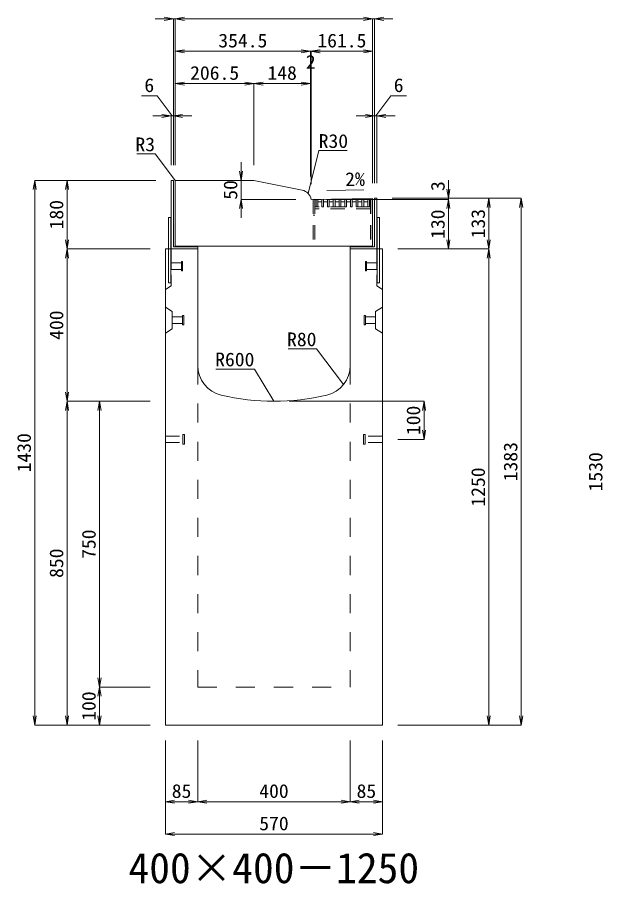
# Model space of a CAD drawing. Units: millimetres at full size. Extents: x -1809 to 57027, y -20349 to 17321.
# Drawn here: x 39395 to 40931, y -7812 to -5538 of the extents above; entities that cross this region are included whole.
import ezdxf
from ezdxf.enums import TextEntityAlignment as Align

# ---------------------------------------------------------------- set-up
doc = ezdxf.new("R2010")
doc.units = ezdxf.units.MM
doc.header["$LTSCALE"] = 50
for name, pattern in [('USER1', [2, 1, -1]), ('USER2', [1.35, 0.75, -0.6]), ('USER3', [1.35, 0.75, -0.6])]:
    doc.linetypes.add(name, pattern=pattern)
for name, color, linetype, lineweight in [('インサート', 3, 'USER2', 9), ('受枠', 3, 'Continuous', 5), ('寸法線', 7, 'Continuous', 13), ('引出線', 4, 'Continuous', 13), ('本体', 2, 'Continuous', 13), ('ｸﾞﾚｰﾁﾝｸﾞ', 7, 'USER3', 9)]:
    doc.layers.add(name, color=color, linetype=linetype, lineweight=lineweight)
doc.layers.add('文字', color=7, linetype='Continuous')
doc.styles.add('ＭＳ 明朝', font='')
doc.styles.get('ＭＳ 明朝').set_extended_font_data('MS Mincho')

# ---------------------------------------------------------------- blocks, each defined once
blk = doc.blocks.new('open_arrow')
at = {"color": 0, "linetype": 'Continuous', "lineweight": -2}
blk.add_lwpolyline([(7.5, 1.25), (0, 0), (7.5, -1.25)], dxfattribs=at)

msp = doc.modelspace()

# ---------------------------------------------------------------- linework, layer by layer
at = {"layer": 'インサート'}
for p, q in [((39798.24, -6182.55), (39825.24, -6182.55)), ((39798.24, -6182.55), (39798.24, -6199.55)), ((39828.24, -6178.55), (39825.24, -6178.55)), ((39825.24, -6178.55), (39825.24, -6203.55)), ((39828.24, -6203.55), (39828.24, -6178.55)), ((40308.24, -6178.55), (40311.24, -6178.55)), ((40308.24, -6203.55), (40308.24, -6178.55)), ((40311.24, -6178.55), (40311.24, -6203.55)), ((40338.24, -6182.55), (40311.24, -6182.55)), ((40338.24, -6182.55), (40338.24, -6199.55)), ((39798.24, -6199.55), (39825.24, -6199.55)), ((39825.24, -6203.55), (39828.24, -6203.55)), ((40311.24, -6203.55), (40308.24, -6203.55)), ((40338.24, -6199.55), (40311.24, -6199.55)), ((39831.44, -6320.55), (39828.44, -6320.55)), ((39828.44, -6320.55), (39828.44, -6345.55)), ((39831.44, -6345.55), (39831.44, -6320.55)), ((40305.04, -6320.55), (40308.04, -6320.55)), ((40305.04, -6345.55), (40305.04, -6320.55)), ((40308.04, -6320.55), (40308.04, -6345.55)), ((39801.44, -6324.55), (39828.44, -6324.55)), ((39801.44, -6324.55), (39801.44, -6341.55)), ((39801.44, -6341.55), (39828.44, -6341.55)), ((39828.44, -6345.55), (39831.44, -6345.55)), ((40308.04, -6345.55), (40305.04, -6345.55)), ((40335.04, -6324.55), (40308.04, -6324.55)), ((40335.04, -6341.55), (40308.04, -6341.55)), ((40335.04, -6324.55), (40335.04, -6341.55)), ((39783.24, -6637.55), (39829.24, -6637.55)), ((39783.24, -6654.55), (39783.24, -6637.55)), ((39829.24, -6658.55), (39829.24, -6633.55)), ((39829.24, -6633.55), (39833.24, -6633.55)), ((39833.24, -6658.55), (39833.24, -6633.55)), ((40303.24, -6633.55), (40307.24, -6633.55)), ((40303.24, -6633.55), (40303.24, -6658.55)), ((40307.24, -6633.55), (40307.24, -6658.55)), ((40353.24, -6637.55), (40307.24, -6637.55)), ((40353.24, -6637.55), (40353.24, -6654.55)), ((39783.24, -6654.55), (39829.24, -6654.55)), ((39833.24, -6658.55), (39829.24, -6658.55)), ((40307.24, -6658.55), (40303.24, -6658.55)), ((40353.24, -6654.55), (40307.24, -6654.55))]:
    msp.add_line(p, q, dxfattribs=at)
at = {"layer": '受枠'}
for p, q in [((39804.24, -5966.05), (39798.24, -5966.05)), ((39798.24, -6146.05), (39798.24, -5966.05)), ((39804.24, -6140.05), (39804.24, -5966.05)), ((40332.24, -6140.05), (40332.24, -6013.05)), ((40332.24, -6013.05), (40338.24, -6013.05)), ((40338.24, -6146.05), (40338.24, -6013.05)), ((39791.24, -6063.05), (39791.24, -6235.05)), ((39797.24, -6063.05), (39791.24, -6063.05)), ((39797.24, -6063.05), (39797.24, -6235.05)), ((40339.24, -6063.05), (40339.24, -6235.05)), ((40339.24, -6063.05), (40345.24, -6063.05)), ((40345.24, -6063.05), (40345.24, -6235.05)), ((39868.24, -6140.05), (39804.24, -6140.05)), ((39868.24, -6146.05), (39868.24, -6140.05)), ((40268.24, -6146.05), (40268.24, -6140.05)), ((40268.24, -6140.05), (40332.24, -6140.05)), ((39868.24, -6146.05), (39798.24, -6146.05)), ((40338.24, -6146.05), (40268.24, -6146.05)), ((39791.24, -6235.05), (39797.24, -6235.05)), ((40345.24, -6235.05), (40339.24, -6235.05))]:
    msp.add_line(p, q, dxfattribs=at)
at = {"layer": '寸法線'}
for p, q in [((39857.24, -5541.93), (39756.24, -5541.93)), ((39804.24, -5926.03), (39804.24, -5541.93)), ((40327.24, -5541.93), (39809.24, -5541.93)), ((39809.24, -5926.03), (39809.24, -5541.93)), ((39809.24, -5926.03), (39809.24, -5541.93)), ((40279.24, -5541.93), (40380.24, -5541.93)), ((40327.24, -5973.23), (40327.24, -5541.93)), ((40327.24, -5973.23), (40327.24, -5541.93)), ((40332.24, -5973.03), (40332.24, -5541.93)), ((40211.74, -5626.93), (39809.24, -5626.93)), ((39809.24, -5926.03), (39809.24, -5626.93)), ((40213.67, -5626.93), (40115.74, -5626.93)), ((40163.74, -5956.03), (40163.74, -5626.93)), ((40327.24, -5626.93), (40165.67, -5626.93)), ((40165.67, -5976.03), (40165.67, -5626.93)), ((40327.24, -5973.23), (40327.24, -5626.93)), ((39809.24, -5711.93), (40015.74, -5711.93)), ((39809.24, -5926.03), (39809.24, -5711.93)), ((40015.74, -5926.03), (40015.74, -5711.93)), ((40015.74, -5711.93), (40163.74, -5711.93)), ((40015.74, -5926.03), (40015.74, -5711.93)), ((40163.74, -5956.03), (40163.74, -5711.93)), ((40163.74, -5956.03), (40163.74, -5717.95)), ((40165.67, -5976.03), (40165.67, -5717.95)), ((39761.62, -5744.13), (39720.39, -5744.13)), ((39801.24, -5796.93), (39761.62, -5744.13)), ((40335.24, -5796.93), (40374.86, -5744.13)), ((40374.86, -5744.13), (40416.09, -5744.13)), ((39852.24, -5796.93), (39750.24, -5796.93)), ((39798.24, -5926.03), (39798.24, -5796.93)), ((39804.24, -5926.03), (39804.24, -5796.93)), ((40284.24, -5796.93), (40386.24, -5796.93)), ((40332.24, -5973.03), (40332.24, -5796.93)), ((40338.24, -5973.03), (40338.24, -5796.93)), ((39982.08, -6064.11), (39982.08, -5918.05)), ((39440.3, -7396.05), (39440.3, -5966.05)), ((39758.22, -5966.05), (39440.3, -5966.05)), ((39525.3, -5966.05), (39525.3, -6146.05)), ((39758.22, -5966.05), (39525.3, -5966.05)), ((39982.08, -5966.05), (39975.72, -5966.05)), ((40526.18, -6064.05), (40526.18, -5965.05)), ((40125.66, -6016.11), (39982.08, -6016.11)), ((40205.69, -6016.05), (40526.18, -6016.05)), ((40205.69, -6016.05), (40526.18, -6016.05)), ((40378.26, -6013.05), (40632.02, -6013.05)), ((40378.26, -6013.05), (40717.02, -6013.05)), ((40378.26, -6013.05), (40526.18, -6013.05)), ((40526.18, -6146.05), (40526.18, -6016.05)), ((40632.02, -6013.05), (40632.02, -6146.05)), ((40717.02, -6013.05), (40717.02, -7396.05)), ((39743.22, -6146.05), (39525.3, -6146.05)), ((39525.3, -6146.05), (39525.3, -6546.05)), ((39743.22, -6146.05), (39525.3, -6146.05)), ((40393.26, -6146.05), (40632.02, -6146.05)), ((40393.26, -6146.05), (40632.02, -6146.05)), ((40393.26, -6146.05), (40526.18, -6146.05)), ((40632.02, -6146.05), (40632.02, -7396.05)), ((39743.22, -6546.05), (39525.3, -6546.05)), ((39525.3, -7396.05), (39525.3, -6546.05)), ((39743.22, -6546.05), (39525.3, -6546.05)), ((39610.3, -6546.05), (39610.3, -7296.05)), ((39743.22, -6546.05), (39610.3, -6546.05)), ((40108.26, -6546.05), (40462.02, -6546.05)), ((40462.02, -6546.05), (40462.02, -6646.05)), ((40393.26, -6646.05), (40462.02, -6646.05)), ((39743.22, -7296.05), (39610.3, -7296.05)), ((39610.3, -7296.05), (39610.3, -7396.05)), ((39743.22, -7296.05), (39610.3, -7296.05)), ((39743.22, -7396.05), (39440.3, -7396.05)), ((39743.22, -7396.05), (39525.3, -7396.05)), ((39743.22, -7396.05), (39610.3, -7396.05)), ((40393.26, -7396.05), (40632.02, -7396.05)), ((40393.26, -7396.05), (40717.02, -7396.05)), ((39783.24, -7436.07), (39783.24, -7597.21)), ((39783.24, -7436.07), (39783.24, -7682.21)), ((39868.24, -7436.07), (39868.24, -7597.21)), ((39868.24, -7436.07), (39868.24, -7597.21)), ((40268.24, -7436.07), (40268.24, -7597.21)), ((40268.24, -7436.07), (40268.24, -7597.21)), ((40353.24, -7436.07), (40353.24, -7597.21)), ((40353.24, -7436.07), (40353.24, -7682.21)), ((39783.24, -7597.21), (39868.24, -7597.21)), ((39868.24, -7597.21), (40268.24, -7597.21)), ((40268.24, -7597.21), (40353.24, -7597.21)), ((39783.24, -7682.21), (40353.24, -7682.21))]:
    msp.add_line(p, q, dxfattribs=at)
at = {"layer": '引出線'}
for points in [[(40157.65, -6000.19), (40185.55, -5887.86), (40260.23, -5887.86)], [(39810.12, -5966.93), (39756.07, -5896.57), (39708.34, -5896.57)], [(40207, -5992.9), (40255.74, -5991.93), (40304.49, -5990.95)], [(40251, -6501.63), (40179.74, -6408.52), (40105.07, -6408.52)], [(40068.24, -6546.05), (40016.88, -6461.3), (39915.87, -6461.3)]]:
    msp.add_lwpolyline(points, dxfattribs=at)
at = {"layer": '本体', "lineweight": 20}
for p, q in [((39809.24, -5966.05), (39809.24, -6139.05)), ((40015.74, -5966.05), (39809.24, -5966.05)), ((40142.05, -5991.66), (40015.74, -5966.05)), ((40165.67, -6016.05), (40327.24, -6013.25)), ((40327.24, -6139.05), (40327.24, -6013.25)), ((40327.24, -6139.05), (39809.24, -6139.05))]:
    msp.add_line(p, q, dxfattribs=at)
at = {"layer": '本体'}
for p, q in [((39783.24, -6146.05), (39783.24, -7396.05)), ((39868.24, -6146.05), (39783.24, -6146.05)), ((39868.24, -6146.05), (39868.24, -6452.02)), ((40268.24, -6452.02), (40268.24, -6146.05)), ((40353.24, -6146.05), (40268.24, -6146.05)), ((40353.24, -7396.05), (40353.24, -6146.05)), ((39783.24, -7396.05), (40353.24, -7396.05))]:
    msp.add_line(p, q, dxfattribs=at)
at = {"layer": '本体', "linetype": 'USER2', "lineweight": 9}
for p, q in [((39798.24, -6146.05), (39798.24, -6243.05)), ((40338.24, -6146.05), (40338.24, -6243.05)), ((39798.24, -6243.05), (39783.24, -6252.55)), ((40338.24, -6243.05), (40353.24, -6252.55))]:
    msp.add_line(p, q, dxfattribs=at)
at = {"layer": '本体', "lineweight": 9}
for p, q in [((39783.24, -6299.05), (39801.44, -6310.55)), ((40353.24, -6299.05), (40335.04, -6310.55)), ((39801.44, -6310.55), (39801.44, -6355.55)), ((40335.04, -6310.55), (40335.04, -6355.55)), ((39783.24, -6367.05), (39801.44, -6355.55)), ((40353.24, -6367.05), (40335.04, -6355.55))]:
    msp.add_line(p, q, dxfattribs=at)
at = {"layer": '本体', "linetype": 'USER1', "lineweight": 15}
for p, q in [((39868.24, -6452.02), (39868.24, -7296.05)), ((40268.24, -6452.02), (40268.24, -7296.05)), ((39868.24, -7296.05), (40268.24, -7296.05))]:
    msp.add_line(p, q, dxfattribs=at)
at = {"layer": '本体', "lineweight": 20}
for centre, radius, start, end in [((39812.24, -5969.05), 3, 90, 180), ((40136.09, -6021.06), 30, 9.60388, 78.54131)]:
    msp.add_arc(centre, radius, start, end, dxfattribs=at)
at = {"layer": '本体'}
for centre, radius, start, end in [((39948.24, -6452.02), 80, 180, 256.65764), ((40188.24, -6452.02), 80, 283.34236, 0), ((40068.24, -5946.05), 600, 256.65764, 283.34236)]:
    msp.add_arc(centre, radius, start, end, dxfattribs=at)
at = {"layer": 'ｸﾞﾚｰﾁﾝｸﾞ'}
for p, q in [((40171.24, -6016.05), (40171.24, -6139.05)), ((40326.24, -6016.05), (40171.24, -6016.05)), ((40175.74, -6016.05), (40175.74, -6139.05)), ((40178.74, -6035.05), (40178.74, -6016.05)), ((40183.2, -6022.05), (40193.8, -6022.05)), ((40183.24, -6035.05), (40183.24, -6016.05)), ((40193.8, -6035.05), (40193.8, -6016.05)), ((40198.25, -6022.05), (40208.85, -6022.05)), ((40198.3, -6035.05), (40198.3, -6016.05)), ((40208.85, -6035.05), (40208.85, -6016.05)), ((40213.31, -6022.05), (40223.91, -6022.05)), ((40213.35, -6035.05), (40213.35, -6016.05)), ((40223.91, -6035.05), (40223.91, -6016.05)), ((40228.36, -6022.05), (40238.96, -6022.05)), ((40228.41, -6035.05), (40228.41, -6016.05)), ((40238.96, -6035.05), (40238.96, -6016.05)), ((40243.42, -6022.05), (40254.02, -6022.05)), ((40243.46, -6035.05), (40243.46, -6016.05)), ((40254.02, -6035.05), (40254.02, -6016.05)), ((40258.47, -6022.05), (40269.07, -6022.05)), ((40258.52, -6035.05), (40258.52, -6016.05)), ((40269.07, -6035.05), (40269.07, -6016.05)), ((40273.53, -6022.05), (40284.13, -6022.05)), ((40273.57, -6035.05), (40273.57, -6016.05)), ((40284.13, -6035.05), (40284.13, -6016.05)), ((40288.59, -6022.05), (40299.19, -6022.05)), ((40288.63, -6035.05), (40288.63, -6016.05)), ((40299.19, -6035.05), (40299.19, -6016.05)), ((40303.69, -6035.05), (40303.69, -6016.05)), ((40303.69, -6022.05), (40314.24, -6022.05)), ((40314.24, -6035.05), (40314.24, -6016.05)), ((40318.74, -6035.05), (40318.74, -6016.05)), ((40321.74, -6016.05), (40321.74, -6139.05)), ((40326.24, -6016.05), (40326.24, -6139.05)), ((40321.74, -6035.05), (40175.74, -6035.05)), ((40321.74, -6041.05), (40175.74, -6041.05)), ((40178.74, -6035.05), (40183.24, -6035.05)), ((40193.8, -6035.05), (40198.3, -6035.05)), ((40208.85, -6035.05), (40213.35, -6035.05)), ((40223.91, -6035.05), (40228.41, -6035.05)), ((40238.96, -6035.05), (40243.46, -6035.05)), ((40254.02, -6035.05), (40258.52, -6035.05)), ((40269.07, -6035.05), (40273.57, -6035.05)), ((40284.13, -6035.05), (40288.63, -6035.05)), ((40299.19, -6035.05), (40303.69, -6035.05)), ((40314.24, -6035.05), (40318.74, -6035.05)), ((40175.74, -6057.55), (40171.24, -6057.55))]:
    msp.add_line(p, q, dxfattribs=at)

# ---------------------------------------------------------------- block references
at = {"layer": '寸法線', "xscale": 3.2, "yscale": 3.2}
for p, rotation in [((39804.24, -5541.93), 180), ((40327.24, -5541.93), 180), ((40327.24, -5541.93), 180), ((40163.74, -5626.93), 180), ((40327.24, -5626.93), 180), ((40015.74, -5711.93), 180), ((40163.74, -5711.93), 180), ((39798.24, -5796.93), 180), ((40332.24, -5796.93), 180), ((39982.08, -5966.05), 90), ((39440.3, -5966.05), 270), ((39525.3, -5966.05), 270), ((40526.18, -6013.05), 90), ((39982.08, -6016.11), 270), ((40526.18, -6016.05), 270), ((40526.18, -6016.05), 270), ((40632.02, -6013.05), 270), ((40717.02, -6013.05), 270), ((39525.3, -6146.05), 90), ((40526.18, -6146.05), 90), ((40632.02, -6146.05), 90), ((39525.3, -6146.05), 270), ((40632.02, -6146.05), 270), ((39525.3, -6546.05), 90), ((39525.3, -6546.05), 270), ((39610.3, -6546.05), 270), ((40462.02, -6546.05), 270), ((40462.02, -6646.05), 90), ((39610.3, -7296.05), 90), ((39610.3, -7296.05), 270), ((39440.3, -7396.05), 90), ((39525.3, -7396.05), 90), ((39610.3, -7396.05), 90), ((40632.02, -7396.05), 90), ((40717.02, -7396.05), 90), ((39868.24, -7597.21), 180), ((40268.24, -7597.21), 180), ((40353.24, -7597.21), 180), ((40353.24, -7682.21), 180)]:
    msp.add_blockref('open_arrow', p, dxfattribs=dict(at, rotation=rotation))
for p in [(39809.24, -5541.93), (39809.24, -5541.93), (40332.24, -5541.93), (39809.24, -5626.93), (40163.74, -5626.93), (40165.67, -5626.93), (40165.67, -5626.93), (39809.24, -5711.93), (40015.74, -5711.93), (39804.24, -5796.93), (40338.24, -5796.93), (39783.24, -7597.21), (39868.24, -7597.21), (40268.24, -7597.21), (39783.24, -7682.21)]:
    msp.add_blockref('open_arrow', p, dxfattribs=at)
at = {"layer": '引出線', "xscale": 0.0533, "yscale": 0.0533}
for p, rotation in [((39810.12, -5966.93), 127.5), ((40157.65, -6000.19), 76), ((40207, -5992.9), 1.1), ((40251, -6501.63), 127.4), ((40068.24, -6546.05), 121.2)]:
    msp.add_blockref('open_arrow', p, dxfattribs=dict(at, rotation=rotation))

# ---------------------------------------------------------------- texts
at = {"layer": '寸法線', "style": 'ＭＳ 明朝', "width": 1.05}
for s, p in [('354.5', (39986.49, -5598.91)), ('161.5', (40246.46, -5598.91)), ('2', (40164.71, -5654.95)), ('206.5', (39912.49, -5683.91)), ('148', (40089.74, -5683.91)), ('6', (39741.01, -5716.11)), ('6', (40395.47, -5716.11)), ('85', (39825.74, -7569.19)), ('400', (40068.24, -7569.19)), ('85', (40310.74, -7569.19)), ('570', (40068.24, -7654.19))]:
    msp.add_text(s, height=36.03, dxfattribs=at).set_placement(p, align=Align.MIDDLE_CENTER)
for s, p in [('50', (39954.06, -5991.08)), ('3', (40498.16, -5980.99)), ('180', (39497.28, -6056.05)), ('130', (40498.16, -6081.05)), ('133', (40604, -6079.55)), ('400', (39497.28, -6346.05)), ('100', (40434, -6596.05)), ('1430', (39412.28, -6681.05)), ('1383', (40689, -6704.55)), ('1530', (40912.28, -6731.05)), ('1250', (40604, -6771.05)), ('750', (39582.28, -6921.05)), ('850', (39497.28, -6971.05)), ('100', (39582.28, -7346.05))]:
    msp.add_text(s, height=36.03, rotation=90, dxfattribs=at).set_placement(p, align=Align.MIDDLE_CENTER)
at = {"layer": '引出線', "style": 'ＭＳ 明朝', "width": 1.05}
msp.add_text('R30', height=36.03, dxfattribs=at).set_placement((40185.55, -5844.66), align=Align.TOP_LEFT)
for s, p in [('R3', (39756.07, -5853.37)), ('R80', (40179.74, -6365.32)), ('R600', (40016.88, -6418.1))]:
    msp.add_text(s, height=36.03, dxfattribs=at).set_placement(p, align=Align.TOP_RIGHT)
msp.add_text('2%', height=36.03, rotation=1.146, dxfattribs=at).set_placement((40254.81, -5945.04), align=Align.TOP_LEFT)
at = {"layer": '文字', "style": 'ＭＳ 明朝'}
msp.add_text('400×400－1250', height=80.06, dxfattribs=at).set_placement((40067.76, -7771.03), align=Align.MIDDLE_CENTER)

doc.saveas('drawing.dxf')
